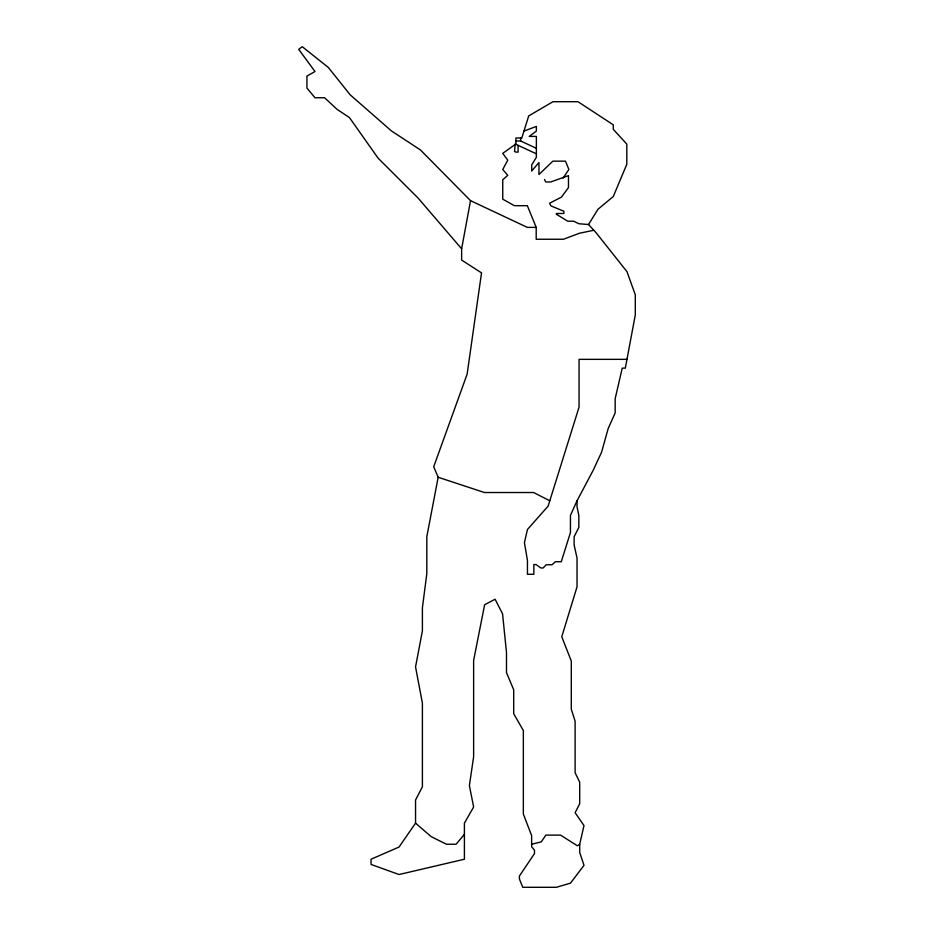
<?xml version="1.0" encoding="UTF-8"?>
<svg xmlns="http://www.w3.org/2000/svg" width="934" height="934" viewBox="0 0 934 934"><rect width="100%" height="100%" fill="white"/><g stroke="black" fill="none" stroke-linecap="round" stroke-linejoin="round"><path stroke-width="1.4" d="M461.629 248.794L470.526 200.658L420.475 149.965L391.393 130.888L350.11 94.766L328.336 67.458L302.242 46.7L298.705 49.374L315.003 71.533L306.924 76.098L306.924 88.053L315.003 97.755L324.588 97.755L337.081 109.371L349.421 117.544L378.165 158.231L418.093 198.066L461.629 248.794L461.629 260.061L481.524 272.891L467.128 374.184L433.691 466.778L438.174 477.262L426.815 536.665L426.815 573.745L422.401 607.812L422.401 630.835L415.548 666.911L422.401 703.115L422.401 786.778L415.548 800.006L415.548 823.158L399.052 847.021L371.043 859.233L371.043 864.44L399.052 874.528L464.408 859.233L464.408 823.134L473.631 806.964L469.382 785.576L473.631 756.762L473.631 660.396L484.641 604.73L495.113 599.243L502.562 613.836L506.485 652.469L506.485 672.643L513.7 689.817L513.7 713.728L523.344 730.516L523.344 814.028L531.633 835.603L531.633 846.729L534.47 850.162L534.47 853.606L519.409 876.022L519.409 879.011L522.771 887.3L556.372 887.3L570.522 883.109L583.995 865.339L579.699 852.473L579.699 844.266L583.995 825.563L575.111 812.72L579.699 803.789L579.699 782.132L575.111 772.757L575.111 721.258L571.293 709.163L571.293 661.05L561.778 636.755L577.037 586.809L577.037 558.007L574.118 544.942L574.118 536.723L578.846 527.43L578.846 515.533L577.037 506.753L577.037 500.776L593.078 470.502L601.554 452.254L608.186 428.543L615.167 412.886L615.167 398.69L622.231 368.148L625.313 368.148L635.295 314.968L635.295 294.805L626.971 271.642L596.009 232.648L588.548 224.534L578.928 223.74L573.593 221.195L567.697 221.195L556.337 214.236L556.337 213.489L563.879 213.489L563.879 211.247L550.92 205.889L549.577 203.227L561.416 197.144L568.479 187.582L568.479 175.627L550.803 181.955L545.713 181.955L544.499 179.491M577.037 500.776L570.441 515.381L570.441 532.555L561.252 561.731L555.356 561.731L552.087 564.755L546.192 564.755L543.121 567.977L540.903 567.977L536.058 564.58L533.851 564.58L533.851 574.293L527.453 574.293L527.453 560.517L524.429 542.584L527.453 529.496L548.118 506.135L579.057 407.154L579.057 359.345L626.971 359.345M588.548 224.534L597.912 209.321L613.288 196.514L626.807 164.291L626.807 144.116L613.288 129.324L613.288 124.841L578.006 101.713L552.94 101.713L528.702 115.933L521.802 137.999L515.907 137.999L515.907 143.976L502.749 153.351L507.757 160.169L502.749 169.498L507.757 175.335L502.749 179.748L502.749 199.164L514.354 205.69L527.348 205.69L536.198 227.382L536.198 239.256L563.471 239.256L579.36 233.267L593.802 230.254M563.12 178.114L568.876 169.428L565.49 161.15L552.87 161.15L538.953 174.506L538.953 162.551L531.691 170.992L531.691 164.909L536.373 157.309L536.373 136.399L529.228 136.399L536.373 131.11L536.373 126.405L523.951 131.11M464.408 834.342L456.084 844.243L446.499 844.243L431.263 836.712L415.548 823.158M579.699 844.266L577.41 845.807L560.54 835.113L545.853 835.113L541.265 841.873L531.633 844.243M515.907 140.987L520.647 140.987L536.373 148.296M536.198 227.382L527.348 227.382L470.526 200.658M438.174 477.262L484.431 492.522L533.641 492.522L549.787 500.776M536.373 153.83L515.159 143.976L514.564 151.425L515.872 152.125L518.101 152.125L518.101 145.342M520.647 137.999L520.647 140.987"/></g></svg>
